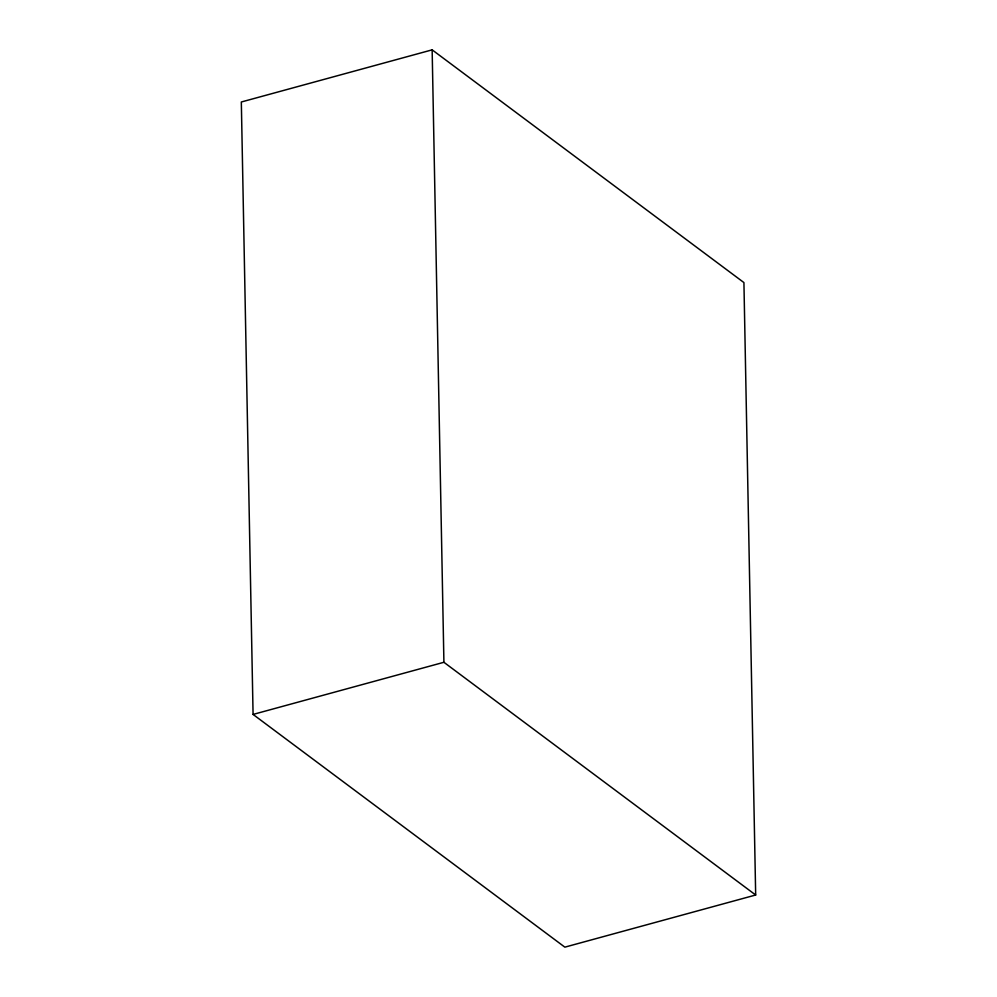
<?xml version="1.0" encoding="UTF-8"?>
<svg xmlns="http://www.w3.org/2000/svg" width="997" height="997" viewBox="0 0 997 997"><rect width="100%" height="100%" fill="white"/><g stroke="black" fill="none" stroke-linecap="round" stroke-linejoin="round"><path stroke-width="1.5" d="M432.15 49.85L241.324 101.993L253.076 714.425L564.85 947.15L755.676 895.007L743.924 282.575L432.15 49.85L443.914 662.282L755.676 895.007M253.076 714.425L443.914 662.282"/></g></svg>
